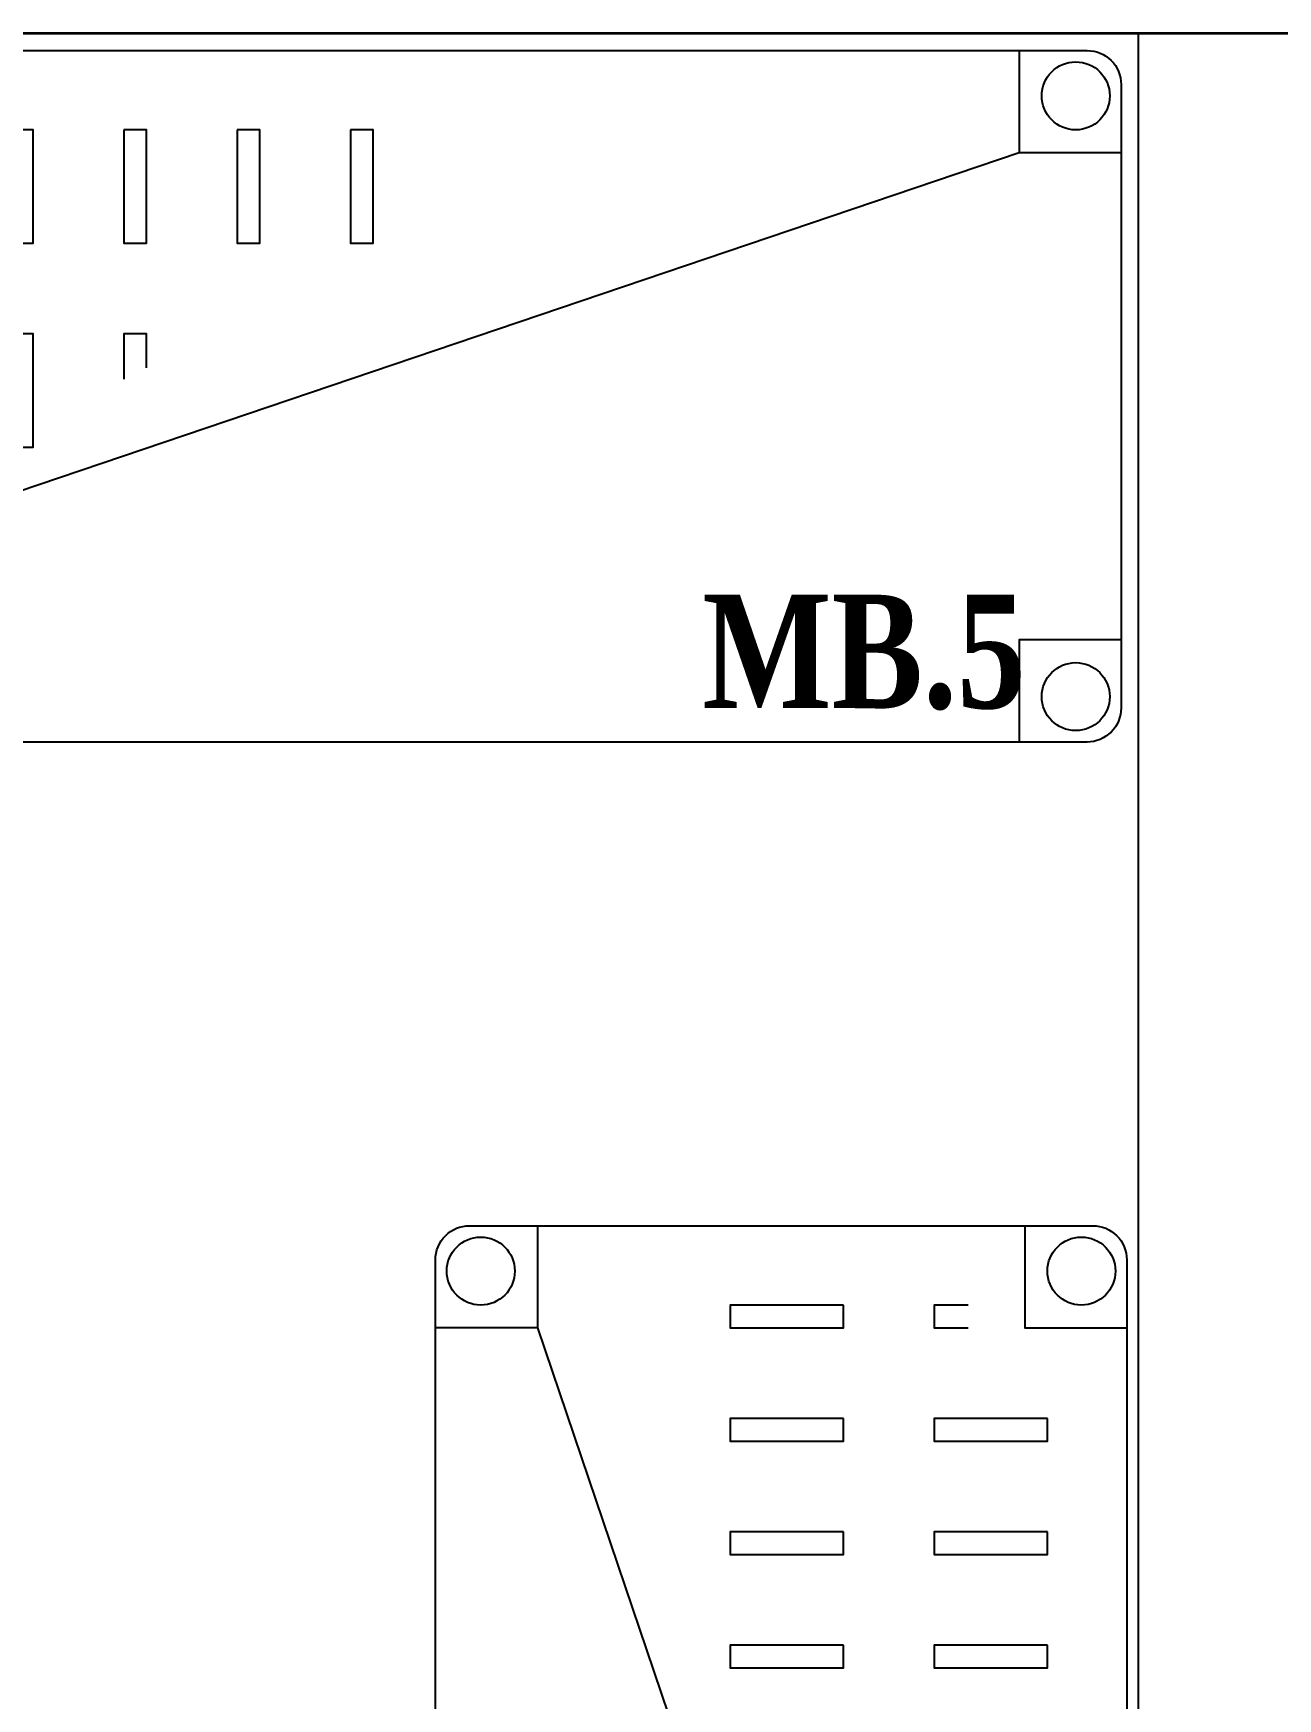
# Model space of a CAD drawing. Header units: millimetres. Extents: x 33350 to 35310, y -217097 to -211540.
# Drawn here: x 33986 to 34095.8, y -212691 to -212544.1 of the extents above; entities that cross this region are included whole.
import ezdxf
from ezdxf.enums import TextEntityAlignment as Align

# ---------------------------------------------------------------- set-up
doc = ezdxf.new("R2010")
doc.units = ezdxf.units.MM
doc.header["$LTSCALE"] = 60
doc.header["$MEASUREMENT"] = 0
for name, color, linetype in [('BL-D', 180, 'Continuous'), ('DUVAR', 7, 'Continuous'), ('TEFRIŞ', 223, 'Continuous')]:
    doc.layers.add(name, color=color, linetype=linetype)
doc.layers.add('M-DU-01', color=134, linetype='Continuous', lineweight=35)
doc.styles.add('ROMANS', font='ROMANSTW.SHX', dxfattribs={"width": 0.8})
doc.styles.add('TROMANS', font='ROMANSTW.SHX', dxfattribs={"width": 0.8})

# ---------------------------------------------------------------- blocks, each defined once
blk = doc.blocks.new('137')
at = {"layer": 'BL-D', "linetype": 'Continuous'}
for points in [[(403974, -38254.74), (403983, -38254.74), (403983, -38245.74)], [(404119, -38254.74), (404110, -38254.74), (404110, -38245.74)], [(404110, -38254.74), (403983, -38297.74)], [(404060, -38278.74), (404060, -38281.74), (404062, -38281.74), (404062, -38277.74)], [(404112, -38292.74), (404112, -38289.74), (404110, -38289.74), (404110, -38292.74)], [(403983, -38306.74), (403983, -38297.74), (403974, -38297.74)], [(404119, -38297.74), (404110, -38297.74), (404110, -38306.74)]]:
    blk.add_lwpolyline(points, dxfattribs=at)
blk.add_lwpolyline([(404116, -38306.74), (403977, -38306.74, -0.414214), (403974, -38303.74), (403974, -38248.74, -0.414214), (403977, -38245.74), (404116, -38245.74, -0.414214), (404119, -38248.74), (404119, -38303.74, -0.414214)], format="xyb", close=True, dxfattribs=at)
for points in [[(404072, -38281.74), (404072, -38271.74), (404070, -38271.74), (404070, -38281.74)], [(404082, -38281.74), (404082, -38271.74), (404080, -38271.74), (404080, -38281.74)], [(404092, -38281.74), (404092, -38271.74), (404090, -38271.74), (404090, -38281.74)], [(404102, -38281.74), (404102, -38271.74), (404100, -38271.74), (404100, -38281.74)], [(404112, -38281.74), (404112, -38271.74), (404110, -38271.74), (404110, -38281.74)], [(404042, -38299.74), (404042, -38289.74), (404040, -38289.74), (404040, -38299.74)], [(404052, -38299.74), (404052, -38289.74), (404050, -38289.74), (404050, -38299.74)], [(404062, -38299.74), (404062, -38289.74), (404060, -38289.74), (404060, -38299.74)], [(404072, -38299.74), (404072, -38289.74), (404070, -38289.74), (404070, -38299.74)], [(404082, -38299.74), (404082, -38289.74), (404080, -38289.74), (404080, -38299.74)], [(404092, -38299.74), (404092, -38289.74), (404090, -38289.74), (404090, -38299.74)], [(404102, -38299.74), (404102, -38289.74), (404100, -38289.74), (404100, -38299.74)], [(404102, -38299.74), (404102, -38289.74), (404100, -38289.74), (404100, -38299.74)]]:
    blk.add_lwpolyline(points, close=True, dxfattribs=at)
for centre in [(403978, -38249.74), (404115, -38249.74), (403978, -38302.74), (404115, -38302.74)]:
    blk.add_circle(centre, 3, dxfattribs=at)
at = {"layer": 'BL-D', "linetype": 'Continuous', "style": 'ROMANS', "width": 0.8}
blk.add_attdef('NO', text='', height=10, rotation=180, dxfattribs=at).set_placement((404003, -38259.74), align=Align.MIDDLE)

msp = doc.modelspace()

# ---------------------------------------------------------------- linework, layer by layer
at = {"layer": 'M-DU-01'}
msp.add_line((33653.51, -212544.09), (34178.51, -212544.09), dxfattribs=at)
at = {"layer": 'TEFRIŞ'}
msp.add_line((34083.51, -212544.09), (34083.51, -212794.09), dxfattribs=at)

# ---------------------------------------------------------------- block references
at = {"layer": 'DUVAR'}
for p, rotation in [((438056.01, -250852.35), 180), ((-4224.23, -616768.28), 90)]:
    msp.add_blockref('137', p, dxfattribs=dict(at, rotation=rotation))

# ---------------------------------------------------------------- texts
at = {"layer": 'TEFRIŞ', "insert": (34045.06, -212593.62), "char_height": 10, "attachment_point": 1, "style": 'TROMANS'}
msp.add_mtext_dynamic_manual_height_columns('{\\fCentury|b1|i0|c162|p18;\\C7;MB.5}', width=46.9037, gutter_width=1103.38, heights=[0], dxfattribs=at)

doc.saveas('drawing.dxf')
